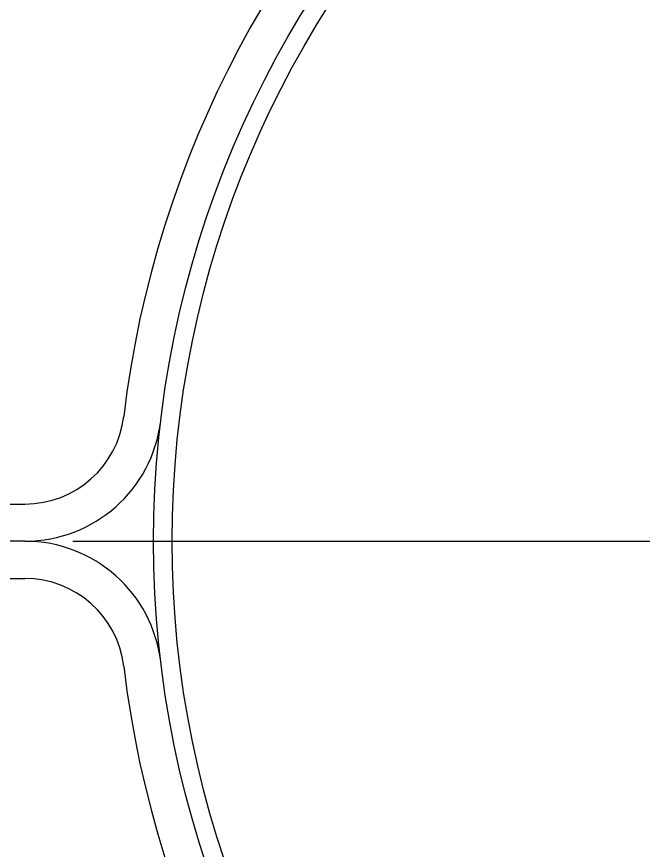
# Model space of a CAD drawing. Extents: x 27938 to 1507990, y 110129 to 923079.
# Drawn here: x 454910 to 455807, y 364913 to 366108 of the extents above; entities that cross this region are included whole.
import ezdxf

# ---------------------------------------------------------------- set-up
doc = ezdxf.new("R2010")
doc.units = 0
doc.header["$LTSCALE"] = 1000
doc.header["$MEASUREMENT"] = 0
doc.linetypes.add('CENTER', pattern=[50.8, 31.75, -6.35, 6.35, -6.35])

msp = doc.modelspace()

# ---------------------------------------------------------------- linework, layer by layer
at = {"linetype": 'Continuous'}
for p, q in [((454195.2, 365409.6), (454921.8, 365409.6)), ((454921.8, 365356.3), (454195.2, 365356.3)), ((454195.2, 365302.9), (454921.8, 365302.9))]:
    msp.add_line(p, q, dxfattribs=at)
at = {"color": 0, "linetype": 'CENTER'}
msp.add_line((454990.2, 365356.3), (458124.8, 365356.3), dxfattribs=at)
at = {"linetype": 'Continuous'}
for radius in [1451.6, 1424.9]:
    msp.add_circle((456557.5, 365356.3), radius, dxfattribs=at)
for centre, radius, start, end in [((456557.5, 365356.3), 1505, 6.8242, 173.1758), ((454921.8, 365552), 142.4, 270, 353.1758), ((454921.8, 365552), 195.7, 270, 353.1758), ((454921.8, 365160.5), 195.7, 6.8242, 90), ((454921.8, 365160.5), 142.4, 6.8242, 90), ((456557.5, 365356.3), 1505, 186.8242, 353.1758)]:
    msp.add_arc(centre, radius, start, end, dxfattribs=at)

doc.saveas('drawing.dxf')
